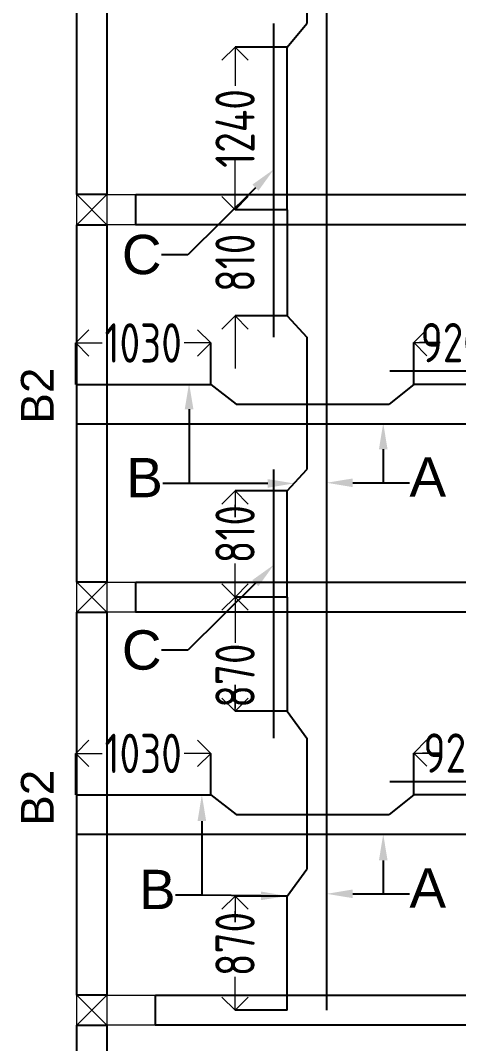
# Model space of a CAD drawing. Header units: inches. Extents: x -605 to 2991212, y -2872845 to 0.
# Drawn here: x 2845489 to 2848831, y -2268172 to -2260370 of the extents above; entities that cross this region are included whole.
import ezdxf
from ezdxf import colors
from ezdxf.entities.mleader import LeaderData, LeaderLine
from ezdxf.enums import TextEntityAlignment as Align
from ezdxf.math import Vec2, Vec3

# ---------------------------------------------------------------- set-up
doc = ezdxf.new("R2010")
doc.units = ezdxf.units.IN
doc.header["$LTSCALE"] = 600
doc.header["$MEASUREMENT"] = 0
for name, color, linetype, lineweight in [('rDIMension', 1, 'Continuous', 18), ('rRCC 2', 40, 'Continuous', 15), ('rREINF 1', 1, 'Continuous', 25)]:
    doc.layers.add(name, color=color, linetype=linetype, lineweight=lineweight)
doc.styles.add('DIM', font='geniso.shx', dxfattribs={"width": 0.85})
doc.styles.get("Standard").update_dxf_attribs({"font": 'arial.ttf'})
doc.dimstyles.new('ST-100', dxfattribs={"dimscale": 100, "dimtxt": 2.5, "dimasz": 2, "dimexe": 0.18, "dimexo": 0.0625, "dimgap": 0.2, "dimtad": 0, "dimdec": 0, "dimzin": 0, "dimdsep": 46, "dimtxsty": 'DIM', "dimblk": 'OPEN90', "dimcen": 0.09, "dimclrd": 256, "dimclrt": 7, "dimadec": 0, "dimazin": 0, "dimtfac": 1, "dimtdec": 0, "dimtofl": 0, "dimtmove": 0, "dimatfit": 3, "dimldrblk": 'OPEN90', "dimfxl": 1, "dimtolj": 1, "dimtzin": 0, "dimlwd": -1, "dimarcsym": 0})

# ---------------------------------------------------------------- blocks, each defined once
blk = doc.blocks.new('_Open90')
at = {"color": 0, "linetype": 'ByBlock', "lineweight": -2}
for p, q in [((-0.5, 0.5), (0, 0)), ((0, 0), (-1, 0)), ((0, 0), (-0.5, -0.5))]:
    blk.add_line(p, q, dxfattribs=at)
blk = doc.blocks.new('*D1000')
at = {"layer": 'Defpoints', "color": 0, "linetype": 'ByBlock'}
for p in [(2846940.3, -2262829.5), (2845910.3, -2263145.3), (2846940.3, -2263145.3)]:
    blk.add_point(p, dxfattribs=at)
at = {"layer": 'rDIMension', "color": 0, "linetype": 'ByBlock', "lineweight": -2}
for p, q in [((2845910.3, -2263145.3), (2845910.3, -2262829.5)), ((2846940.3, -2263145.3), (2846940.3, -2262829.5))]:
    blk.add_line(p, q, dxfattribs=at)
at = {"layer": 'rDIMension'}
for p, q in [((2846110.3, -2262829.5), (2846111.9, -2262829.5)), ((2846740.3, -2262829.5), (2846738.6, -2262829.5))]:
    blk.add_line(p, q, dxfattribs=at)
at = {"layer": 'rDIMension', "linetype": 'ByBlock', "xscale": 200, "yscale": 200, "zscale": 200, "rotation": 180}
blk.add_blockref('_Open90', (2845910.3, -2262829.5), dxfattribs=at)
at = {"layer": 'rDIMension', "linetype": 'ByBlock', "xscale": 200, "yscale": 200, "zscale": 200}
blk.add_blockref('_Open90', (2846940.3, -2262829.5), dxfattribs=at)
at = {"layer": 'rDIMension', "color": 7, "linetype": 'ByBlock', "insert": (2846425.3, -2262829.5), "char_height": 300, "attachment_point": 5, "style": 'DIM'}
blk.add_mtext('\\A1;1030', dxfattribs=at)
blk = doc.blocks.new('*D1001')
at = {"layer": 'Defpoints', "color": 0, "linetype": 'ByBlock'}
for p in [(2849410.3, -2262826.9), (2848490.3, -2263145.3), (2849410.3, -2263145.3)]:
    blk.add_point(p, dxfattribs=at)
at = {"layer": 'rDIMension', "color": 0, "linetype": 'ByBlock', "lineweight": -2}
for p, q in [((2848490.3, -2263145.3), (2848490.3, -2262826.9)), ((2849410.3, -2263145.3), (2849410.3, -2262826.9))]:
    blk.add_line(p, q, dxfattribs=at)
at = {"layer": 'rDIMension'}
for p, q in [((2848690.3, -2262826.9), (2848533.9, -2262826.9)), ((2849210.3, -2262826.9), (2849033.1, -2262826.9))]:
    blk.add_line(p, q, dxfattribs=at)
at = {"layer": 'rDIMension', "linetype": 'ByBlock', "xscale": 200, "yscale": 200, "zscale": 200, "rotation": 180}
blk.add_blockref('_Open90', (2848490.3, -2262826.9), dxfattribs=at)
at = {"layer": 'rDIMension', "linetype": 'ByBlock', "xscale": 200, "yscale": 200, "zscale": 200}
blk.add_blockref('_Open90', (2849410.3, -2262826.9), dxfattribs=at)
at = {"layer": 'rDIMension', "color": 7, "linetype": 'ByBlock', "insert": (2848783.5, -2262826.9), "char_height": 300, "attachment_point": 5, "style": 'DIM'}
blk.add_mtext('\\A1;920', dxfattribs=at)
blk = doc.blocks.new('*D1004')
at = {"layer": 'Defpoints', "color": 0, "linetype": 'ByBlock'}
for p in [(2846940.3, -2265959.4), (2845910.3, -2266275.2), (2846940.3, -2266275.2)]:
    blk.add_point(p, dxfattribs=at)
at = {"layer": 'rDIMension', "color": 0, "linetype": 'ByBlock', "lineweight": -2}
for p, q in [((2845910.3, -2266275.2), (2845910.3, -2265959.4)), ((2846940.3, -2266275.2), (2846940.3, -2265959.4))]:
    blk.add_line(p, q, dxfattribs=at)
at = {"layer": 'rDIMension'}
for p, q in [((2846110.3, -2265959.4), (2846111.9, -2265959.4)), ((2846740.3, -2265959.4), (2846738.6, -2265959.4))]:
    blk.add_line(p, q, dxfattribs=at)
at = {"layer": 'rDIMension', "linetype": 'ByBlock', "xscale": 200, "yscale": 200, "zscale": 200, "rotation": 180}
blk.add_blockref('_Open90', (2845910.3, -2265959.4), dxfattribs=at)
at = {"layer": 'rDIMension', "linetype": 'ByBlock', "xscale": 200, "yscale": 200, "zscale": 200}
blk.add_blockref('_Open90', (2846940.3, -2265959.4), dxfattribs=at)
at = {"layer": 'rDIMension', "color": 7, "linetype": 'ByBlock', "insert": (2846425.3, -2265959.4), "char_height": 300, "attachment_point": 5, "style": 'DIM'}
blk.add_mtext('\\A1;1030', dxfattribs=at)
blk = doc.blocks.new('*D1005')
at = {"layer": 'Defpoints', "color": 0, "linetype": 'ByBlock'}
for p in [(2849410.3, -2265956.8), (2848490.3, -2266275.2), (2849410.3, -2266275.2)]:
    blk.add_point(p, dxfattribs=at)
at = {"layer": 'rDIMension', "color": 0, "linetype": 'ByBlock', "lineweight": -2}
for p, q in [((2848490.3, -2266275.2), (2848490.3, -2265956.8)), ((2849410.3, -2266275.2), (2849410.3, -2265956.8))]:
    blk.add_line(p, q, dxfattribs=at)
at = {"layer": 'rDIMension'}
for p, q in [((2848690.3, -2265956.8), (2848555.4, -2265956.8)), ((2849210.3, -2265956.8), (2849054.6, -2265956.8))]:
    blk.add_line(p, q, dxfattribs=at)
at = {"layer": 'rDIMension', "linetype": 'ByBlock', "xscale": 200, "yscale": 200, "zscale": 200, "rotation": 180}
blk.add_blockref('_Open90', (2848490.3, -2265956.8), dxfattribs=at)
at = {"layer": 'rDIMension', "linetype": 'ByBlock', "xscale": 200, "yscale": 200, "zscale": 200}
blk.add_blockref('_Open90', (2849410.3, -2265956.8), dxfattribs=at)
at = {"layer": 'rDIMension', "color": 7, "linetype": 'ByBlock', "insert": (2848805, -2265956.8), "char_height": 300, "attachment_point": 5, "style": 'DIM'}
blk.add_mtext('\\A1;920', dxfattribs=at)
blk = doc.blocks.new('*D1092')
at = {"layer": 'Defpoints', "color": 0, "linetype": 'ByBlock'}
for p in [(2847523.4, -2260573.3), (2847126.2, -2261813.3), (2847523.4, -2261813.3)]:
    blk.add_point(p, dxfattribs=at)
at = {"layer": 'rDIMension', "color": 0, "linetype": 'ByBlock', "lineweight": -2}
for p, q in [((2847523.4, -2260573.3), (2847126.2, -2260573.3)), ((2847523.4, -2261813.3), (2847126.2, -2261813.3))]:
    blk.add_line(p, q, dxfattribs=at)
at = {"layer": 'rDIMension'}
for p, q in [((2847126.2, -2260773.3), (2847126.2, -2260867.2)), ((2847126.2, -2261613.3), (2847126.2, -2261519.4))]:
    blk.add_line(p, q, dxfattribs=at)
at = {"layer": 'rDIMension', "linetype": 'ByBlock', "xscale": 200, "yscale": 200, "zscale": 200}
for p, rotation in [((2847126.2, -2260573.3), 90), ((2847126.2, -2261813.3), 270)]:
    blk.add_blockref('_Open90', p, dxfattribs=dict(at, rotation=rotation))
at = {"layer": 'rDIMension', "color": 7, "linetype": 'ByBlock', "insert": (2847126.2, -2261193.3), "char_height": 300, "attachment_point": 5, "rotation": 90, "style": 'DIM'}
blk.add_mtext('\\A1;1240', dxfattribs=at)
blk = doc.blocks.new('*D1095')
at = {"layer": 'Defpoints', "color": 0, "linetype": 'ByBlock'}
for p in [(2847126.2, -2261813.3), (2847523.4, -2261813.3), (2847523.4, -2262623.3)]:
    blk.add_point(p, dxfattribs=at)
at = {"layer": 'rDIMension'}
for p, q in [((2847126.2, -2261613.3), (2847126.2, -2261413.3)), ((2847126.2, -2262823.3), (2847126.2, -2263023.3))]:
    blk.add_line(p, q, dxfattribs=at)
at = {"layer": 'rDIMension', "color": 0, "linetype": 'ByBlock', "lineweight": -2}
for p, q in [((2847523.4, -2261813.3), (2847126.2, -2261813.3)), ((2847523.4, -2262623.3), (2847126.2, -2262623.3))]:
    blk.add_line(p, q, dxfattribs=at)
at = {"layer": 'rDIMension', "linetype": 'ByBlock', "xscale": 200, "yscale": 200, "zscale": 200}
for p, rotation in [((2847126.2, -2261813.3), 270), ((2847126.2, -2262623.3), 90)]:
    blk.add_blockref('_Open90', p, dxfattribs=dict(at, rotation=rotation))
at = {"layer": 'rDIMension', "color": 7, "linetype": 'ByBlock', "insert": (2847126.2, -2262218.3), "char_height": 300, "attachment_point": 5, "rotation": 90, "style": 'DIM'}
blk.add_mtext('\\A1;810', dxfattribs=at)
blk = doc.blocks.new('*D1096')
at = {"layer": 'Defpoints', "color": 0, "linetype": 'ByBlock'}
for p in [(2847523.4, -2263957.5), (2847126.2, -2264767.5), (2847523.4, -2264767.5)]:
    blk.add_point(p, dxfattribs=at)
at = {"layer": 'rDIMension', "color": 0, "linetype": 'ByBlock', "lineweight": -2}
for p, q in [((2847523.4, -2263957.5), (2847126.2, -2263957.5)), ((2847523.4, -2264767.5), (2847126.2, -2264767.5))]:
    blk.add_line(p, q, dxfattribs=at)
at = {"layer": 'rDIMension'}
for p, q in [((2847126.2, -2264157.5), (2847126.2, -2264063.4)), ((2847126.2, -2264567.5), (2847126.2, -2264511.6))]:
    blk.add_line(p, q, dxfattribs=at)
at = {"layer": 'rDIMension', "linetype": 'ByBlock', "xscale": 200, "yscale": 200, "zscale": 200}
for p, rotation in [((2847126.2, -2263957.5), 90), ((2847126.2, -2264767.5), 270)]:
    blk.add_blockref('_Open90', p, dxfattribs=dict(at, rotation=rotation))
at = {"layer": 'rDIMension', "color": 7, "linetype": 'ByBlock', "insert": (2847126.2, -2264287.5), "char_height": 300, "attachment_point": 5, "rotation": 90, "style": 'DIM'}
blk.add_mtext('\\A1;810', dxfattribs=at)
blk = doc.blocks.new('*D1099')
at = {"layer": 'Defpoints', "color": 0, "linetype": 'ByBlock'}
for p in [(2847523.4, -2267047.5), (2847126.2, -2267917.5), (2847523.4, -2267917.5)]:
    blk.add_point(p, dxfattribs=at)
at = {"layer": 'rDIMension', "color": 0, "linetype": 'ByBlock', "lineweight": -2}
for p, q in [((2847523.4, -2267047.5), (2847126.2, -2267047.5)), ((2847523.4, -2267917.5), (2847126.2, -2267917.5))]:
    blk.add_line(p, q, dxfattribs=at)
at = {"layer": 'rDIMension'}
for p, q in [((2847126.2, -2267247.5), (2847126.2, -2267163.7)), ((2847126.2, -2267717.5), (2847126.2, -2267662.9))]:
    blk.add_line(p, q, dxfattribs=at)
at = {"layer": 'rDIMension', "linetype": 'ByBlock', "xscale": 200, "yscale": 200, "zscale": 200}
for p, rotation in [((2847126.2, -2267047.5), 90), ((2847126.2, -2267917.5), 270)]:
    blk.add_blockref('_Open90', p, dxfattribs=dict(at, rotation=rotation))
at = {"layer": 'rDIMension', "color": 7, "linetype": 'ByBlock', "insert": (2847126.2, -2267413.3), "char_height": 300, "attachment_point": 5, "rotation": 90, "style": 'DIM'}
blk.add_mtext('\\A1;870', dxfattribs=at)
blk = doc.blocks.new('*D1100')
at = {"layer": 'Defpoints', "color": 0, "linetype": 'ByBlock'}
for p in [(2847126.2, -2264767.5), (2847523.4, -2264767.5), (2847523.4, -2265637.5)]:
    blk.add_point(p, dxfattribs=at)
at = {"layer": 'rDIMension', "color": 0, "linetype": 'ByBlock', "lineweight": -2}
for p, q in [((2847523.4, -2264767.5), (2847126.2, -2264767.5)), ((2847523.4, -2265637.5), (2847126.2, -2265637.5))]:
    blk.add_line(p, q, dxfattribs=at)
at = {"layer": 'rDIMension'}
for p, q in [((2847126.2, -2264967.5), (2847126.2, -2265116.7)), ((2847126.2, -2265437.5), (2847126.2, -2265615.9))]:
    blk.add_line(p, q, dxfattribs=at)
at = {"layer": 'rDIMension', "linetype": 'ByBlock', "xscale": 200, "yscale": 200, "zscale": 200}
for p, rotation in [((2847126.2, -2264767.5), 90), ((2847126.2, -2265637.5), 270)]:
    blk.add_blockref('_Open90', p, dxfattribs=dict(at, rotation=rotation))
at = {"layer": 'rDIMension', "color": 7, "linetype": 'ByBlock', "insert": (2847126.2, -2265366.3), "char_height": 300, "attachment_point": 5, "rotation": 90, "style": 'DIM'}
blk.add_mtext('\\A1;870', dxfattribs=at)

msp = doc.modelspace()

# ---------------------------------------------------------------- linework, layer by layer
at = {"color": 4, "linetype": 'ByBlock'}
for points in [[(2847823.4, -2257145), (2847823.4, -2261813.3)], [(2847673.4, -2258566.2), (2847673.4, -2260392.1)], [(2847423.4, -2262786.1), (2847423.4, -2260392.1)], [(2847523.4, -2261813.3), (2847523.4, -2260573.3), (2847673.4, -2260392.1)], [(2847523.4, -2261813.3), (2847523.4, -2262623.3), (2847673.4, -2262786.1)], [(2847823.4, -2261813.3), (2847823.4, -2264767.5)], [(2847673.4, -2262786.1), (2847673.4, -2263794.7)], [(2850522.5, -2263045.3), (2848306, -2263045.3)], [(2845910.3, -2263145.3), (2846940.3, -2263145.3), (2847133.5, -2263295.3)], [(2849410.3, -2263145.3), (2848490.3, -2263145.3), (2848302, -2263295.3)], [(2847133.5, -2263295.3), (2848302, -2263295.3)], [(2845910.3, -2263445.3), (2849410.3, -2263445.3)], [(2847423.4, -2265843.6), (2847423.4, -2263794.7)], [(2847523.4, -2264767.5), (2847523.4, -2263957.5), (2847673.4, -2263794.7)], [(2847523.4, -2264767.5), (2847523.4, -2265637.5), (2847673.4, -2265843.6)], [(2847823.4, -2264767.5), (2847823.4, -2267917.5)], [(2847673.4, -2265843.6), (2847673.4, -2266841.4)], [(2850522.5, -2266175.2), (2848306, -2266175.2)], [(2845910.3, -2266275.2), (2846940.3, -2266275.2), (2847133.5, -2266425.2)], [(2849410.3, -2266275.2), (2848490.3, -2266275.2), (2848302, -2266425.2)], [(2847133.5, -2266425.2), (2848302, -2266425.2)], [(2845910.3, -2266575.2), (2849410.3, -2266575.2)], [(2847523.4, -2267917.5), (2847523.4, -2267047.5), (2847673.4, -2266841.4)]]:
    msp.add_lwpolyline(points, dxfattribs=at)
at = {"color": 1, "linetype": 'ByBlock'}
for points in [[(2845918.2, -2257260), (2846148.2, -2257260), (2846148.2, -2261698.3), (2845918.2, -2261698.3)], [(2846368.2, -2261698.3), (2852460.3, -2261698.3), (2852460.3, -2261928.3), (2846368.2, -2261928.3)], [(2845918.2, -2261928.3), (2846148.2, -2261928.3), (2846148.2, -2264652.5), (2845918.2, -2264652.5)], [(2846368.2, -2264652.5), (2852460.3, -2264652.5), (2852460.3, -2264882.5), (2846368.2, -2264882.5)], [(2845918.2, -2264882.5), (2846148.2, -2264882.5), (2846148.2, -2267802.5), (2845918.2, -2267802.5)], [(2846518.2, -2267802.5), (2852310.3, -2267802.5), (2852310.3, -2268032.5), (2846518.2, -2268032.5)], [(2845918.2, -2268032.5), (2846148.2, -2268032.5), (2846148.2, -2270364.9), (2845918.2, -2270364.9)]]:
    msp.add_lwpolyline(points, close=True, dxfattribs=at)
at = {"layer": 'rRCC 2', "color": 6}
for p, q in [((2845918.2, -2261698.3), (2846148.2, -2261928.3)), ((2845918.2, -2261928.3), (2846148.2, -2261698.3)), ((2845918.2, -2264652.5), (2846148.2, -2264882.5)), ((2845918.2, -2264882.5), (2846148.2, -2264652.5)), ((2845918.2, -2267802.5), (2846148.2, -2268032.5)), ((2845918.2, -2268032.5), (2846148.2, -2267802.5))]:
    msp.add_line(p, q, dxfattribs=at)
for points in [[(2845918.2, -2261928.3), (2845918.2, -2261698.3), (2846368.2, -2261698.3), (2846368.2, -2261928.3)], [(2845918.2, -2261698.3), (2846148.2, -2261698.3), (2846148.2, -2261928.3), (2845918.2, -2261928.3)], [(2845918.2, -2264882.5), (2845918.2, -2264652.5), (2846368.2, -2264652.5), (2846368.2, -2264882.5)], [(2845918.2, -2264652.5), (2846148.2, -2264652.5), (2846148.2, -2264882.5), (2845918.2, -2264882.5)], [(2845918.2, -2268032.5), (2845918.2, -2267802.5), (2846518.2, -2267802.5), (2846518.2, -2268032.5)], [(2845918.2, -2267802.5), (2846148.2, -2267802.5), (2846148.2, -2268032.5), (2845918.2, -2268032.5)]]:
    msp.add_lwpolyline(points, close=True, dxfattribs=at)

# ---------------------------------------------------------------- texts
at = {"layer": 'rRCC 2'}
for p in [(2845617.6, -2263230.9), (2845617.6, -2266298)]:
    msp.add_text('B2', height=250, rotation=90, dxfattribs=at).set_placement(p, align=Align.MIDDLE_CENTER)

# ---------------------------------------------------------------- dimensions: what is measured, and where the dimension line sits
at = {"layer": 'rDIMension', "color": 1, "linetype": 'ByBlock'}
for p1, picture, middle in [((2847523.4, -2260573.3), '*D1092', (2847126.2, -2261193.3)), ((2847523.4, -2262623.3), '*D1095', (2847126.2, -2262218.3))]:
    dim = msp.add_linear_dim(base=(2847126.2, -2261813.3), p1=p1, p2=(2847523.4, -2261813.3), angle=90, dimstyle='ST-100', override={"dimtxt": 3, "dimexe": 0, "dimexo": 0, "dimtmove": 1, "dimfxl": 1.25, "dimtfillclr": 256, "dimarcsym": 2}, dxfattribs=at)
    dim.commit()
    dim.dimension.update_dxf_attribs({"geometry": picture, "text_midpoint": middle})
for base, p1, p2, override, picture, middle in [((2846940.3, -2262829.5), (2845910.3, -2263145.3), (2846940.3, -2263145.3), {"dimtxt": 3, "dimasz": 2, "dimexe": 0, "dimexo": 0, "dimtmove": 1, "dimfxl": 1.25, "dimtfillclr": 256, "dimarcsym": 2}, '*D1000', (2846425.3, -2262829.5)), ((2849410.3, -2262826.9), (2848490.3, -2263145.3), (2849410.3, -2263145.3), {"dimtxt": 3, "dimexe": 0, "dimexo": 0, "dimtmove": 1, "dimfxl": 1.25, "dimtfillclr": 256, "dimarcsym": 2}, '*D1001', (2848783.5, -2262826.9)), ((2846940.3, -2265959.4), (2845910.3, -2266275.2), (2846940.3, -2266275.2), {"dimtxt": 3, "dimasz": 2, "dimexe": 0, "dimexo": 0, "dimtmove": 1, "dimfxl": 1.25, "dimtfillclr": 256, "dimarcsym": 2}, '*D1004', (2846425.3, -2265959.4)), ((2849410.3, -2265956.8), (2848490.3, -2266275.2), (2849410.3, -2266275.2), {"dimtxt": 3, "dimexe": 0, "dimexo": 0, "dimtmove": 1, "dimfxl": 1.25, "dimtfillclr": 256, "dimarcsym": 2}, '*D1005', (2848805, -2265956.8))]:
    dim = msp.add_linear_dim(base=base, p1=p1, p2=p2, dimstyle='ST-100', override=override, dxfattribs=at)
    dim.commit()
    dim.dimension.update_dxf_attribs({"geometry": picture, "text_midpoint": middle, "dimtype": 160})
for base, p1, p2, picture, middle in [((2847126.2, -2264767.5), (2847523.4, -2263957.5), (2847523.4, -2264767.5), '*D1096', (2847126.2, -2264287.5)), ((2847126.2, -2264767.5), (2847523.4, -2265637.5), (2847523.4, -2264767.5), '*D1100', (2847126.2, -2265366.3)), ((2847126.2, -2267917.5), (2847523.4, -2267047.5), (2847523.4, -2267917.5), '*D1099', (2847126.2, -2267413.3))]:
    dim = msp.add_linear_dim(base=base, p1=p1, p2=p2, angle=90, dimstyle='ST-100', override={"dimtxt": 3, "dimexe": 0, "dimexo": 0, "dimtmove": 1, "dimfxl": 1.25, "dimtfillclr": 256, "dimarcsym": 2}, dxfattribs=at)
    dim.commit()
    dim.dimension.update_dxf_attribs({"geometry": picture, "text_midpoint": middle, "dimtype": 160})

# ---------------------------------------------------------------- leaders
at = {"layer": 'rREINF 1', "color": 3, "linetype": 'ByBlock'}
ml = msp.add_multileader_mtext('Standard', dxfattribs=at)
ml.set_content('C', color=3)
ml.set_leader_properties()
ml.build(insert=Vec2(0, 0))
ml.multileader.update_dxf_attribs({"text_top_attachment_type": 0, "text_bottom_attachment_type": 0, "dogleg_length": 200, "arrow_head_size": 200})
ctx = ml.context
ctx.base_point, ctx.char_height, ctx.arrow_head_size, ctx.landing_gap_size, ctx.plane_origin = Vec3(2846300.1, -2262157.3), 300, 200, 0.09, Vec3(2847196.4, -2261754.8)
ctx.text_align_type = 2
notes = []
notes.append((ctx, [(1, (1, 1, 0), (2846765.5, -2262157.3), (-1, 0), 200, [(0, [(2847423.4, -2261504.1)], 256, [])])]))
ctx.mtext.insert, ctx.mtext.alignment, ctx.mtext.flow_direction = Vec3(2846565.4, -2262004.7), 3, 5
ml = msp.add_multileader_mtext('Standard', dxfattribs=at)
ml.set_content('B', color=3)
ml.set_leader_properties()
ml.build(insert=Vec2(0, 0))
ml.multileader.update_dxf_attribs({"text_top_attachment_type": 0, "text_bottom_attachment_type": 0, "dogleg_length": 200, "arrow_head_size": 200})
ctx = ml.context
ctx.base_point, ctx.char_height, ctx.arrow_head_size, ctx.landing_gap_size, ctx.plane_origin = Vec3(2846348.8, -2263900.5), 300, 200, 0.09, Vec3(2846809.6, -2263307.3)
ctx.text_align_type = 2
notes.append((ctx, [(0, (1, 1, 0), (2846775.5, -2263900.5), (-1, 0), 200, [(0, [(2846775.5, -2263134.2)], 256, [])])]))
ctx.mtext.insert, ctx.mtext.alignment, ctx.mtext.flow_direction = Vec3(2846575.4, -2263706.1), 3, 5
ml = msp.add_multileader_mtext('Standard', dxfattribs=at)
ml.set_content('A', color=3)
ml.set_leader_properties()
ml.build(insert=Vec2(0, 0))
ml.multileader.update_dxf_attribs({"text_top_attachment_type": 0, "text_bottom_attachment_type": 0, "dogleg_length": 200, "arrow_head_size": 200})
ctx = ml.context
ctx.base_point, ctx.char_height, ctx.arrow_head_size, ctx.landing_gap_size, ctx.plane_origin = Vec3(2848456.9, -2263895.6), 300, 200, 0.09, Vec3(2848410.4, -2263302.4)
notes.append((ctx, [(0, (1, 1, 0), (2848256.9, -2263895.6), (1, 0), 200, [(0, [(2848256.9, -2263440.4)], 256, [])])]))
ctx.mtext.insert, ctx.mtext.flow_direction = Vec3(2848457, -2263701.2), 5
ml = msp.add_multileader_mtext('Standard', dxfattribs=at)
ml.set_content('', color=3)
ml.set_leader_properties()
ml.build(insert=Vec2(0, 0))
ml.multileader.update_dxf_attribs({"text_top_attachment_type": 0, "text_bottom_attachment_type": 0, "dogleg_length": 200, "arrow_head_size": 200})
ctx = ml.context
ctx.base_point, ctx.char_height, ctx.arrow_head_size, ctx.landing_gap_size, ctx.plane_origin = Vec3(2846575.3, -2263900.5), 300, 200, 0.09, Vec3(2847378.9, -2263900.5)
ctx.text_align_type = 2
notes.append((ctx, [(0, (1, 1, 0), (2846775.5, -2263900.5), (-1, 0), 200, [(0, [(2847575.9, -2263900.5)], 256, [])])]))
ctx.mtext.insert, ctx.mtext.alignment, ctx.mtext.flow_direction = Vec3(2846575.4, -2263750.5), 3, 5
ml = msp.add_multileader_mtext('Standard', dxfattribs=at)
ml.set_content('', color=3)
ml.set_leader_properties()
ml.build(insert=Vec2(0, 0))
ml.multileader.update_dxf_attribs({"text_top_attachment_type": 0, "text_bottom_attachment_type": 0, "dogleg_length": 200, "arrow_head_size": 200})
ctx = ml.context
ctx.base_point, ctx.char_height, ctx.arrow_head_size, ctx.landing_gap_size, ctx.plane_origin = Vec3(2848456.9, -2263895.6), 300, 200, 0.09, Vec3(2847841.1, -2263895.6)
notes.append((ctx, [(0, (1, 1, 0), (2848256.9, -2263895.6), (1, 0), 200, [(0, [(2847824.2, -2263895.6)], 256, [])])]))
ctx.mtext.insert, ctx.mtext.flow_direction = Vec3(2848457, -2263745.6), 5
ml = msp.add_multileader_mtext('Standard', dxfattribs=at)
ml.set_content('C', color=3)
ml.set_leader_properties()
ml.build(insert=Vec2(0, 0))
ml.multileader.update_dxf_attribs({"text_top_attachment_type": 0, "text_bottom_attachment_type": 0, "dogleg_length": 200, "arrow_head_size": 200})
ctx = ml.context
ctx.base_point, ctx.char_height, ctx.arrow_head_size, ctx.landing_gap_size, ctx.plane_origin = Vec3(2846300.1, -2265173.2), 300, 200, 0.09, Vec3(2847196.4, -2264770.7)
ctx.text_align_type = 2
notes.append((ctx, [(1, (1, 1, 0), (2846765.5, -2265173.2), (-1, 0), 200, [(0, [(2847423.4, -2264520.1)], 256, [])])]))
ctx.mtext.insert, ctx.mtext.alignment, ctx.mtext.flow_direction = Vec3(2846565.4, -2265020.7), 3, 5
ml = msp.add_multileader_mtext('Standard', dxfattribs=at)
ml.set_content('B', color=3)
ml.set_leader_properties()
ml.build(insert=Vec2(0, 0))
ml.multileader.update_dxf_attribs({"text_top_attachment_type": 0, "text_bottom_attachment_type": 0, "dogleg_length": 200, "arrow_head_size": 200})
ctx = ml.context
ctx.base_point, ctx.char_height, ctx.arrow_head_size, ctx.landing_gap_size, ctx.plane_origin = Vec3(2846446.3, -2267041.5), 300, 200, 0.09, Vec3(2846907.1, -2266448.3)
ctx.text_align_type = 2
notes.append((ctx, [(0, (1, 1, 0), (2846873, -2267041.5), (-1, 0), 200, [(0, [(2846873, -2266275.2)], 256, [])])]))
ctx.mtext.insert, ctx.mtext.alignment, ctx.mtext.flow_direction = Vec3(2846672.9, -2266847.1), 3, 5
ml = msp.add_multileader_mtext('Standard', dxfattribs=at)
ml.set_content('A', color=3)
ml.set_leader_properties()
ml.build(insert=Vec2(0, 0))
ml.multileader.update_dxf_attribs({"text_top_attachment_type": 0, "text_bottom_attachment_type": 0, "dogleg_length": 200, "arrow_head_size": 200})
ctx = ml.context
ctx.base_point, ctx.char_height, ctx.arrow_head_size, ctx.landing_gap_size, ctx.plane_origin = Vec3(2848456.9, -2267030.4), 300, 200, 0.09, Vec3(2848410.4, -2266437.2)
notes.append((ctx, [(0, (1, 1, 0), (2848256.9, -2267030.4), (1, 0), 200, [(0, [(2848256.9, -2266575.2)], 256, [])])]))
ctx.mtext.insert, ctx.mtext.flow_direction = Vec3(2848457, -2266836), 5
ml = msp.add_multileader_mtext('Standard', dxfattribs=at)
ml.set_content('', color=3)
ml.set_leader_properties()
ml.build(insert=Vec2(0, 0))
ml.multileader.update_dxf_attribs({"text_top_attachment_type": 0, "text_bottom_attachment_type": 0, "dogleg_length": 200, "arrow_head_size": 200})
ctx = ml.context
ctx.base_point, ctx.char_height, ctx.arrow_head_size, ctx.landing_gap_size, ctx.plane_origin = Vec3(2846672.8, -2267041.5), 300, 200, 0.09, Vec3(2847476.4, -2267041.5)
ctx.text_align_type = 2
notes.append((ctx, [(0, (1, 1, 0), (2846873, -2267041.5), (-1, 0), 200, [(0, [(2847523.4, -2267047.5)], 256, [])])]))
ctx.mtext.insert, ctx.mtext.alignment, ctx.mtext.flow_direction = Vec3(2846672.9, -2266891.5), 3, 5
ml = msp.add_multileader_mtext('Standard', dxfattribs=at)
ml.set_content('', color=3)
ml.set_leader_properties()
ml.build(insert=Vec2(0, 0))
ml.multileader.update_dxf_attribs({"text_top_attachment_type": 0, "text_bottom_attachment_type": 0, "dogleg_length": 200, "arrow_head_size": 200})
ctx = ml.context
ctx.base_point, ctx.char_height, ctx.arrow_head_size, ctx.landing_gap_size, ctx.plane_origin = Vec3(2848456.9, -2267030.4), 300, 200, 0.09, Vec3(2847841.1, -2267030.4)
notes.append((ctx, [(0, (1, 1, 0), (2848256.9, -2267030.4), (1, 0), 200, [(0, [(2847824.2, -2267030.4)], 256, [])])]))
ctx.mtext.insert, ctx.mtext.flow_direction = Vec3(2848457, -2266880.4), 5
for ctx, leaders in notes:
    for number, flags, end, landing, length, lines in leaders:
        leader = LeaderData()
        leader.index, (leader.has_last_leader_line, leader.has_dogleg_vector, leader.attachment_direction) = number, flags
        leader.last_leader_point, leader.dogleg_vector, leader.dogleg_length = Vec3(end), Vec3(landing), length
        for number, points, colour, breaks in lines:
            line = LeaderLine()
            line.index, line.vertices, line.color, line.breaks = number, Vec3.list(points), colors.encode_raw_color(colour), breaks
            leader.lines.append(line)
        ctx.leaders.append(leader)

doc.saveas('drawing.dxf')
